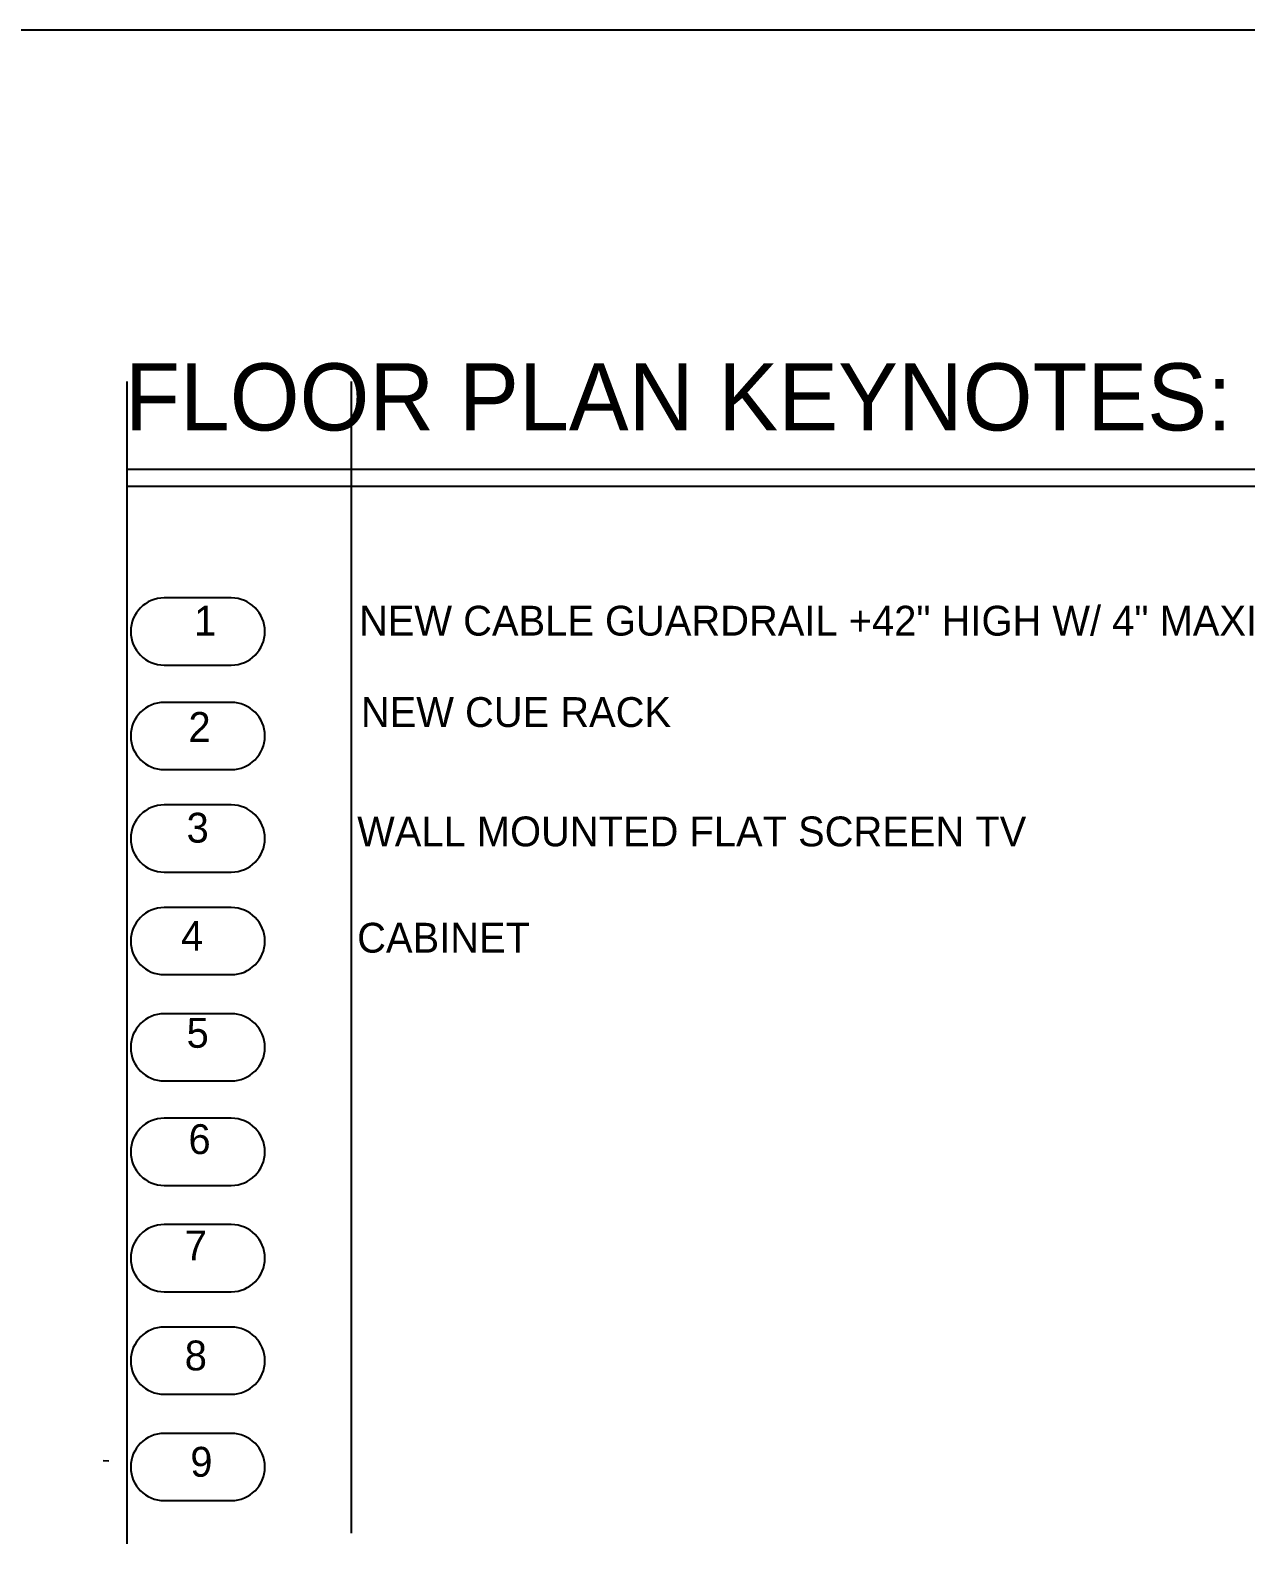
# Model space of a CAD drawing. Extents: x -92740 to -63661, y -15771 to -4391.
# Drawn here: x -80405.6 to -80079.5, y -6224 to -5818.2 of the extents above; entities that cross this region are included whole.
import ezdxf
from ezdxf.enums import TextEntityAlignment as Align

# ---------------------------------------------------------------- set-up
doc = ezdxf.new("R2010")
doc.units = 0
doc.header["$MEASUREMENT"] = 0
for name, color, linetype in [('B1NOTES', 2, 'Continuous'), ('EXWINDOW', 5, 'Continuous'), ('ROOMNAME', 1, 'Continuous'), ('STAIR', 8, 'Continuous')]:
    doc.layers.add(name, color=color, linetype=linetype)
doc.styles.add('DCADTXTSTYLE1', font='AVG_TP')

msp = doc.modelspace()

# ---------------------------------------------------------------- linework, layer by layer
at = {"layer": 'B1NOTES', "color": 1, "linetype": 'Continuous', "ltscale": 12}
for p, q in [((-80379.65, -5912.39), (-80379.65, -6223.96)), ((-80319.49, -5912.39), (-80319.49, -6221.13)), ((-80379.65, -5935.89), (-80004.15, -5935.89)), ((-80379.65, -5940.39), (-80004.15, -5940.39))]:
    msp.add_line(p, q, dxfattribs=at)
at = {"layer": 'B1NOTES', "color": 1, "linetype": 'Continuous', "ltscale": 18}
for p, q in [((-80351.65, -5970.39), (-80369.65, -5970.39)), ((-80342.65, -5979.39), (-80342.65, -5979.39)), ((-80369.65, -5988.39), (-80351.65, -5988.39)), ((-80351.65, -5998.39), (-80369.65, -5998.39)), ((-80342.65, -6007.39), (-80342.65, -6007.39)), ((-80369.65, -6016.39), (-80351.65, -6016.39)), ((-80351.65, -6025.89), (-80369.65, -6025.89)), ((-80342.65, -6034.89), (-80342.65, -6034.89)), ((-80369.65, -6043.89), (-80351.65, -6043.89)), ((-80351.65, -6053.39), (-80369.65, -6053.39)), ((-80342.65, -6062.39), (-80342.65, -6062.39)), ((-80369.65, -6071.39), (-80351.65, -6071.39)), ((-80351.65, -6081.89), (-80369.65, -6081.89)), ((-80342.65, -6090.89), (-80342.65, -6090.89)), ((-80369.65, -6099.89), (-80351.65, -6099.89)), ((-80351.65, -6109.89), (-80369.65, -6109.89)), ((-80342.65, -6118.89), (-80342.65, -6118.89)), ((-80369.65, -6127.89), (-80351.65, -6127.89)), ((-80351.65, -6138.39), (-80369.65, -6138.39)), ((-80342.65, -6147.39), (-80342.65, -6147.39)), ((-80369.65, -6156.39), (-80351.65, -6156.39)), ((-80351.65, -6165.89), (-80369.65, -6165.89)), ((-80342.65, -6174.89), (-80342.65, -6174.89)), ((-80369.65, -6183.89), (-80351.65, -6183.89)), ((-80351.65, -6194.39), (-80369.65, -6194.39)), ((-80342.65, -6203.39), (-80342.65, -6203.39)), ((-80369.65, -6212.39), (-80351.65, -6212.39))]:
    msp.add_line(p, q, dxfattribs=at)
for centre, start, end in [((-80369.65, -5979.39), 90, 180), ((-80351.65, -5979.39), 0, 90), ((-80369.65, -5979.39), 180, 270), ((-80351.65, -5979.39), 270, 360), ((-80369.65, -6007.39), 90, 180), ((-80351.65, -6007.39), 0, 90), ((-80369.65, -6007.39), 180, 270), ((-80351.65, -6007.39), 270, 360), ((-80369.65, -6034.89), 90, 180), ((-80351.65, -6034.89), 0, 90), ((-80369.65, -6034.89), 180, 270), ((-80351.65, -6034.89), 270, 360), ((-80369.65, -6062.39), 90, 180), ((-80351.65, -6062.39), 0, 90), ((-80369.65, -6062.39), 180, 270), ((-80351.65, -6062.39), 270, 360), ((-80369.65, -6090.89), 90, 180), ((-80351.65, -6090.89), 0, 90), ((-80369.65, -6090.89), 180, 270), ((-80351.65, -6090.89), 270, 360), ((-80369.65, -6118.89), 90, 180), ((-80351.65, -6118.89), 0, 90), ((-80369.65, -6118.89), 180, 270), ((-80351.65, -6118.89), 270, 360), ((-80369.65, -6147.39), 90, 180), ((-80351.65, -6147.39), 0, 90), ((-80369.65, -6147.39), 180, 270), ((-80351.65, -6147.39), 270, 360), ((-80369.65, -6174.89), 90, 180), ((-80351.65, -6174.89), 0, 90), ((-80369.65, -6174.89), 180, 270), ((-80351.65, -6174.89), 270, 360), ((-80369.65, -6203.39), 90, 180), ((-80351.65, -6203.39), 0, 90), ((-80369.65, -6203.39), 180, 270), ((-80351.65, -6203.39), 270, 360)]:
    msp.add_arc(centre, 9, start, end, dxfattribs=at)
at = {"layer": 'EXWINDOW', "color": 5, "linetype": 'Continuous', "ltscale": 12}
msp.add_line((-80386.04, -6201.69), (-80384.54, -6201.72), dxfattribs=at)
at = {"layer": 'ROOMNAME', "color": 103, "linetype": 'Continuous', "ltscale": 1.51875}
msp.add_line((-79969.01, -5818.2), (-82008.46, -5818.2), dxfattribs=at)

# ---------------------------------------------------------------- texts
at = {"layer": 'B1NOTES', "color": 1, "linetype": 'Continuous', "ltscale": 12, "style": 'DCADTXTSTYLE1'}
msp.add_text('FLOOR PLAN KEYNOTES:', height=18, dxfattribs=at).set_placement((-80380.15, -5930.89), align=Align.BOTTOM_LEFT)
at = {"layer": 'B1NOTES', "color": 3, "linetype": 'Continuous', "ltscale": 12, "style": 'DCADTXTSTYLE1'}
for s, p in [('1', (-80361.65, -5982.89)), ('2', (-80363.15, -6011.39)), ('3', (-80363.65, -6038.39)), ('4', (-80365.15, -6067.39)), ('5', (-80363.65, -6093.39)), ('6', (-80363.15, -6121.89)), ('7', (-80364.15, -6150.39)), ('8', (-80364.15, -6179.89)), ('9', (-80362.65, -6208.39))]:
    msp.add_text(s, height=8, dxfattribs=at).set_placement(p, align=Align.BOTTOM_LEFT)
at = {"layer": 'STAIR', "color": 3, "linetype": 'Continuous', "ltscale": 12, "style": 'DCADTXTSTYLE1'}
for s, p in [('NEW CABLE GUARDRAIL +42" HIGH W/ 4" MAXIMUM OPENINGS.', (-80317.39, -5982.89)), ('NEW CABLE GUARDRAIL +42" HIGH W/ 4" MAXIMUM OPENINGS.', (-80317.39, -5982.89)), ('NEW CUE RACK', (-80316.89, -6007.39)), ('NEW CUE RACK', (-80316.89, -6007.39)), ('WALL MOUNTED FLAT SCREEN TV', (-80317.89, -6039.39)), ('WALL MOUNTED FLAT SCREEN TV', (-80317.89, -6039.39)), ('CABINET', (-80317.89, -6067.89)), ('CABINET', (-80317.89, -6067.89))]:
    msp.add_text(s, height=8, dxfattribs=at).set_placement(p, align=Align.BOTTOM_LEFT)

doc.saveas('drawing.dxf')
